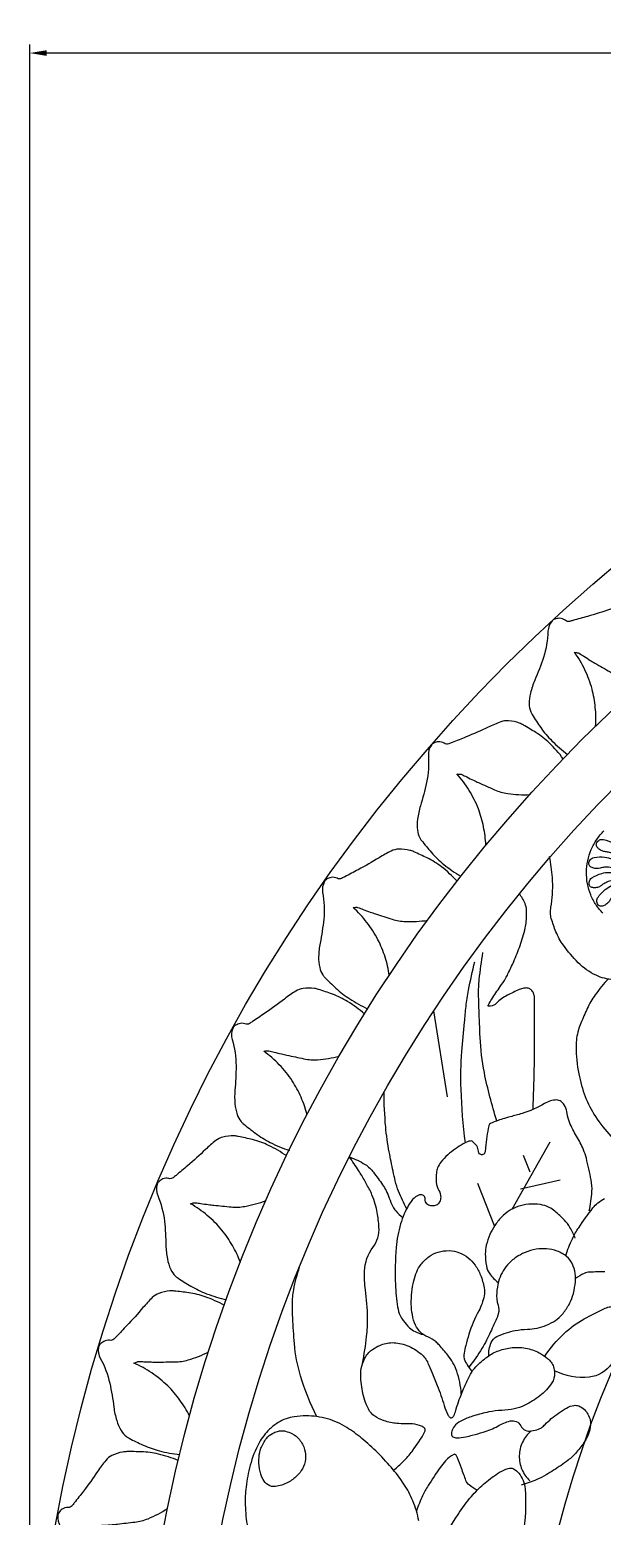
# Model space of a CAD drawing. Header units: millimetres. Extents: x 96 to 279, y 61 to 183.
# Drawn here: x 159.42 to 163.6, y 168.86 to 179.74 of the extents above; entities that cross this region are included whole.
import ezdxf

# ---------------------------------------------------------------- set-up
doc = ezdxf.new("R2010")
doc.units = ezdxf.units.MM
doc.layers.add('DIMENSIONS', color=4, linetype='Continuous')
doc.layers.add('PART', color=7, linetype='Continuous')
doc.styles.get("Standard").update_dxf_attribs({"font": 'arial.ttf'})
doc.dimstyles.new('BALMER1', dxfattribs={"dimscale": 0, "dimtxt": 0.09375, "dimasz": 0.125, "dimexe": 0.0625, "dimexo": 0.125, "dimgap": 0.0625, "dimtad": 1, "dimdec": 4, "dimlfac": -1, "dimzin": 3, "dimdsep": 46, "dimlunit": 4, "dimtxsty": 'Standard', "dimcen": 0.0625, "dimdle": 0.0625, "dimclrd": 256, "dimclre": 256, "dimclrt": 256, "dimadec": 0, "dimazin": 0, "dimtfac": 0.75, "dimtdec": 4, "dimtix": 1, "dimtmove": 2, "dimatfit": 3, "dimfxl": 1, "dimtolj": 1, "dimtzin": 3, "dimarcsym": 0})

# ---------------------------------------------------------------- blocks, each defined once
blk = doc.blocks.new('*D145')
at = {"layer": 'Defpoints', "color": 0, "transparency": 16777216}
for p in [(159.417, 179.566), (159.417, 166.681), (183.222, 166.681)]:
    blk.add_point(p, dxfattribs=at)
at = {"layer": 'DIMENSIONS', "lineweight": -2, "transparency": 16777216}
for p, q in [((159.417, 166.806), (159.417, 179.628)), ((183.222, 166.806), (183.222, 179.628)), ((183.097, 179.566), (159.542, 179.566))]:
    blk.add_line(p, q, dxfattribs=at)
at = {"layer": 'DIMENSIONS', "transparency": 16777216}
for points in [[(159.542, 179.587), (159.542, 179.545), (159.417, 179.566)], [(183.097, 179.587), (183.097, 179.545), (183.222, 179.566)]]:
    blk.add_solid(points, dxfattribs=at)
at = {"layer": 'DIMENSIONS', "transparency": 16777216, "insert": (171.32, 179.675), "char_height": 0.0938, "attachment_point": 5}
blk.add_mtext('\\A1;D', dxfattribs=at)
blk = doc.blocks.new('BALMERREPEAT240VIC')
at = {"layer": 'PART'}
for p, q in [((-8.85, 5.249), (-8.951, 5.879)), ((-8.378, 4.429), (-8.1, 4.922)), ((-8.247, 4.699), (-8.296, 4.82)), ((-8.507, 4.306), (-8.628, 4.616)), ((-8.317, 4.576), (-8.027, 4.644))]:
    blk.add_line(p, q, dxfattribs=at)
at = {"layer": 'PART', "flags": 128}
for points in [[(-7.64, 6.108, -0.103148), (-7.765, 6.139, -0.083596), (-7.895, 6.231, -0.040092), (-8.004, 6.359, -0.060451), (-8.058, 6.457, -0.024601), (-8.092, 6.554, -0.064279), (-8.098, 6.593, -0.048717), (-8.095, 6.637, 0.02259), (-8.084, 6.731, 0.038025), (-8.084, 6.854, 0.030189), (-8.105, 7.008)], [(-7.715, 6.594, -0.048644), (-7.766, 6.655, -0.053647), (-7.804, 6.727, -0.051195), (-7.828, 6.809, -0.048744), (-7.835, 6.894, -0.049039), (-7.826, 6.977, -0.047648), (-7.8, 7.059, -0.049075), (-7.76, 7.132, -0.047851), (-7.707, 7.196, -0.04754)], [(-7.586, 6.989, 0.047455), (-7.628, 7.02, 0.059029), (-7.667, 7.037, 0.037844), (-7.697, 7.043, -0.050068), (-7.72, 7.049, -0.09493), (-7.746, 7.064, -0.109476), (-7.761, 7.085, -0.225175), (-7.761, 7.107, -0.153546), (-7.739, 7.129, -0.183697), (-7.71, 7.132, -0.06625), (-7.635, 7.103, -0.068741), (-7.592, 7.071, -0.067777), (-7.558, 7.028)], [(-7.613, 6.916, 0.047294), (-7.663, 6.928, 0.059009), (-7.704, 6.929, 0.038242), (-7.734, 6.923, -0.050238), (-7.758, 6.92, -0.094654), (-7.788, 6.924, -0.109244), (-7.81, 6.937, -0.225204), (-7.818, 6.957, -0.153596), (-7.806, 6.986, -0.184041), (-7.78, 7.001, -0.066316), (-7.7, 7.003, -0.068788), (-7.648, 6.989, -0.067835), (-7.6, 6.962)], [(-7.608, 6.839, 0.048017), (-7.657, 6.831, 0.060994), (-7.694, 6.816, 0.038173), (-7.721, 6.8, -0.049101), (-7.741, 6.787, -0.088223), (-7.77, 6.779, -0.102817), (-7.796, 6.782, -0.225893), (-7.812, 6.796, -0.154872), (-7.814, 6.827, -0.193513), (-7.797, 6.851, -0.068078), (-7.723, 6.884, -0.070079), (-7.669, 6.892, -0.069423), (-7.614, 6.885)], [(-7.571, 6.766, 0.055348), (-7.615, 6.743, 0.072413), (-7.643, 6.718, 0.042233), (-7.66, 6.693, -0.05175), (-7.675, 6.672, -0.076417), (-7.699, 6.653, -0.093137), (-7.723, 6.644, -0.226695), (-7.744, 6.65, -0.156465), (-7.759, 6.676, -0.207649), (-7.754, 6.705, -0.070539), (-7.698, 6.766, -0.072057), (-7.651, 6.795, -0.07174), (-7.597, 6.809)], [(-8.225, 5.161, 0.004302), (-8.216, 5.452, 0.005592), (-8.214, 5.675, 0.001223), (-8.214, 5.95, 0.013248), (-8.215, 5.975, 0.08291), (-8.222, 6.008, 0.096647), (-8.238, 6.032, 0.142321), (-8.26, 6.044, 0.106039), (-8.292, 6.045, 0.053321), (-8.326, 6.034, 0.019493), (-8.413, 5.993, 0.077801), (-8.493, 5.934, -0.165358), (-8.535, 5.913, -0.07741), (-8.552, 5.913, -0.400549), (-8.554, 5.916, -0.094731), (-8.552, 5.923, -0.01473), (-8.527, 5.965, -0.018254), (-8.465, 6.056, 0.028471), (-8.426, 6.116, 0.017866), (-8.409, 6.149, 0.006635), (-8.366, 6.24, 0.022885), (-8.32, 6.358, 0.021816), (-8.282, 6.485, 0.043822), (-8.275, 6.531, 0.024533), (-8.273, 6.615, 0.096526), (-8.284, 6.665, 0.060279), (-8.326, 6.735)], [(-8.72, 4.914, -0.021365), (-8.751, 5.305, -0.030434), (-8.745, 5.581, -0.00153), (-8.726, 5.795, -0.002851), (-8.715, 5.91, -0.022584), (-8.697, 6.03, -0.012769), (-8.651, 6.238)], [(-8.49, 5.074, -0.027209), (-8.581, 5.427, -0.038175), (-8.612, 5.685, -0.002577), (-8.62, 5.886, -0.004738), (-8.623, 5.995, -0.029402), (-8.618, 6.109, -0.017102), (-8.591, 6.305)], [(-7.674, 6.114, 0.035479), (-7.771, 5.996, 0.046498), (-7.83, 5.895, 0.01112), (-7.876, 5.788, 0.024577), (-7.894, 5.739, 0.074361), (-7.911, 5.618, 0.045073), (-7.891, 5.418, 0.046394), (-7.844, 5.252, 0.049075), (-7.77, 5.107, 0.048623), (-7.656, 4.962, 0.072315), (-7.558, 4.886, 0.027108), (-7.481, 4.847, 0.04061), (-7.425, 4.828, 0.036942), (-7.363, 4.817, 0.027784), (-7.278, 4.813, 0.060206), (-7.133, 4.832, 0.050491), (-6.97, 4.893, 0.027091), (-6.888, 4.938, 0.011083), (-6.699, 5.063, 0.03541), (-6.603, 5.139, 0.022909), (-6.471, 5.274)], [(-9.148, 4.432, -0.023933), (-9.208, 4.559, -0.042676), (-9.232, 4.635, -0.005025), (-9.248, 4.706, -0.002562), (-9.276, 4.847, -0.027337), (-9.302, 5.031, -0.019995), (-9.314, 5.284)], [(-7.815, 4.416, 0.038914), (-7.795, 4.557, 0.064024), (-7.801, 4.643, 0.01379), (-7.836, 4.801, 0.033878), (-7.857, 4.863, 0.041591), (-7.907, 4.962, -0.040156), (-7.959, 5.064, -0.063173), (-7.975, 5.127, 0.074796), (-7.991, 5.18, 0.121218), (-8.021, 5.216, 0.170457), (-8.053, 5.227, 0.131766), (-8.141, 5.201, -0.065596), (-8.306, 5.128, -0.004667), (-8.392, 5.104, 0.007295), (-8.447, 5.088, 0.028782), (-8.536, 5.055, 0.180656), (-8.547, 5.044, 0.063311), (-8.549, 5.037, 0.006151), (-8.563, 4.961, 0.032148), (-8.572, 4.877, -0.070638), (-8.579, 4.839, -0.25246), (-8.591, 4.827, -0.194274), (-8.612, 4.83, -0.285822), (-8.625, 4.853, 0.177222), (-8.637, 4.891, 0.047849), (-8.665, 4.921, 0.157624), (-8.677, 4.927, 0.110829), (-8.694, 4.925, 0.040517), (-8.736, 4.906, 0.029561), (-8.792, 4.87, 0.02712), (-8.849, 4.825, 0.045829), (-8.898, 4.772, 0.0677), (-8.923, 4.73, 0.074952), (-8.931, 4.695, 0.039446), (-8.932, 4.626, 0.121178), (-8.913, 4.565, -0.150929), (-8.9, 4.515, -0.09992), (-8.908, 4.482, -0.126545), (-8.926, 4.461, -0.115475), (-8.94, 4.455, -0.055), (-8.972, 4.453, -0.419259), (-9.013, 4.5, 0.530776), (-9.054, 4.533, 0.112158), (-9.093, 4.51, 0.07453), (-9.135, 4.457, 0.030434), (-9.167, 4.393, 0.028718), (-9.193, 4.321, 0.049992), (-9.225, 4.148, 0.032502), (-9.231, 3.878, 0.026613), (-9.215, 3.713, 0.067521), (-9.196, 3.65, 0.060672), (-9.174, 3.614, 0.036451), (-9.127, 3.561, 0.074707), (-9.087, 3.533, 0.055317), (-9.026, 3.511)], [(-9.472, 3.3, 0.021763), (-9.441, 3.498, 0.031821), (-9.434, 3.635, 0.029473), (-9.45, 3.838, -0.04349), (-9.456, 3.976, -0.152828), (-9.395, 4.149, 0.182012), (-9.351, 4.298, 0.022543), (-9.363, 4.403, 0.037582), (-9.378, 4.465, 0.006857), (-9.402, 4.534, 0.027186), (-9.409, 4.551, 0.012038), (-9.413, 4.559, 0.001263), (-9.455, 4.636, 0.01724), (-9.5, 4.711, 0.012594), (-9.567, 4.81)], [(-9.567, 4.81, -0.057485), (-9.452, 4.755, -0.088806), (-9.391, 4.698, -0.013532), (-9.325, 4.607, -0.03058), (-9.299, 4.564, -0.037242), (-9.276, 4.509, 0.033162), (-9.25, 4.448, 0.069189), (-9.228, 4.415, 0.039463), (-9.176, 4.367)], [(-7.917, 4.216, 0.04324), (-7.956, 4.295, 0.056624), (-7.996, 4.348, 0.026992), (-8.067, 4.414, 0.054132), (-8.107, 4.441, 0.081111), (-8.172, 4.462, 0.06437), (-8.257, 4.464, 0.055992), (-8.337, 4.447, 0.065693), (-8.399, 4.416, 0.051649), (-8.456, 4.369, 0.048536), (-8.505, 4.308, 0.044689), (-8.541, 4.242, 0.040535), (-8.567, 4.164, 0.062446), (-8.574, 4.101, 0.044125), (-8.566, 4.013, 0.110762), (-8.542, 3.956, 0.076282), (-8.48, 3.893)], [(-7.987, 4.088, -0.028835), (-7.938, 4.212, -0.041638), (-7.892, 4.293, -0.016311), (-7.788, 4.437, -0.056245), (-7.752, 4.474, -0.043955), (-7.704, 4.506, -0.044697)], [(-7.7, 3.969, -0.007156), (-7.754, 3.969, 0.00643), (-7.814, 3.968, 0.102546), (-7.851, 3.959, 0.052225), (-7.916, 3.921)], [(-8.549, 3.356, -0.111567), (-8.531, 3.452, -0.182354), (-8.489, 3.497, -0.032203), (-8.419, 3.525, -0.037138), (-8.355, 3.541, -0.036432), (-8.267, 3.55, 0.045391), (-8.196, 3.558, 0.048422), (-8.126, 3.58, 0.047828), (-8.061, 3.615, 0.066521), (-8.013, 3.658, 0.051287), (-7.965, 3.727, 0.051291), (-7.937, 3.791, 0.0405), (-7.918, 3.876, 0.067424), (-7.918, 3.959, 0.078309), (-7.938, 4.027, 0.106564), (-7.98, 4.082, 0.09215), (-8.049, 4.122, 0.063877), (-8.126, 4.138, 0.065813), (-8.203, 4.135, 0.05021), (-8.284, 4.111, 0.056735), (-8.35, 4.076, 0.056739), (-8.413, 4.02, 0.068889), (-8.452, 3.963, 0.051178), (-8.477, 3.899, 0.041744), (-8.491, 3.816, 0.103168), (-8.481, 3.727, -0.146784), (-8.479, 3.663, -0.035223), (-8.486, 3.641, -0.006757), (-8.536, 3.53, -0.030019), (-8.599, 3.41, -0.024752), (-8.691, 3.275)], [(-8.75, 3.078, 0.067829), (-8.783, 3.244, 0.086573), (-8.848, 3.36, 0.010555), (-8.91, 3.433, 0.029241), (-8.934, 3.457, 0.093601), (-8.995, 3.494, -0.107894), (-9.047, 3.528, -0.086668), (-9.083, 3.579, -0.066724), (-9.107, 3.657, -0.036458), (-9.115, 3.734, -0.032355), (-9.111, 3.821, -0.033077), (-9.097, 3.903, -0.037877), (-9.075, 3.971, -0.07525), (-9.043, 4.025, -0.058548), (-8.985, 4.081, -0.088644), (-8.919, 4.114, -0.081585), (-8.839, 4.125, -0.080871), (-8.763, 4.11, -0.086367), (-8.7, 4.073, -0.064164), (-8.648, 4.018, -0.058813), (-8.609, 3.946, -0.052367), (-8.583, 3.853, -0.087479), (-8.583, 3.795, -0.080445), (-8.622, 3.684, 0.051146), (-8.694, 3.513, 0.010972), (-8.717, 3.431, 0.016524), (-8.729, 3.376, 0.149064), (-8.723, 3.321, 0.084101), (-8.67, 3.24)], [(-9.805, 2.909, -0.040223), (-9.924, 3.21, -0.054262), (-9.969, 3.445, -0.006684), (-9.981, 3.632, -0.012183), (-9.984, 3.734, -0.04861), (-9.974, 3.839, -0.029697), (-9.931, 4.006)], [(-8.14, 3.354, -0.05316), (-7.999, 3.519, -0.063725), (-7.852, 3.626, -0.017549), (-7.699, 3.704, -0.074433), (-7.66, 3.715, -0.063671), (-7.611, 3.715, -0.076945), (-7.571, 3.704, -0.098975), (-7.532, 3.676, -0.103402), (-7.508, 3.637, -0.072232), (-7.498, 3.584, -0.103603), (-7.504, 3.548, -0.021344), (-7.514, 3.524, -0.007456), (-7.547, 3.458, -0.023224), (-7.577, 3.407, -0.01038), (-7.651, 3.297, -0.212638), (-7.815, 3.199, -0.154649), (-8.068, 3.247)], [(-9.245, 2.52, 0.034792), (-9.172, 2.584, 0.034958), (-9.109, 2.657, 0.03418), (-9.015, 2.801, 0.289447), (-9.017, 2.823, 0.14638), (-9.04, 2.841, 0.063201), (-9.105, 2.857, 0.040701), (-9.159, 2.859, -0.036142), (-9.22, 2.861, -0.054847), (-9.313, 2.88, -0.068687), (-9.382, 2.914, -0.131297), (-9.428, 2.967, -0.066993), (-9.472, 3.096, -0.046815), (-9.484, 3.229, -0.090363), (-9.472, 3.298, -0.041439), (-9.45, 3.346, -0.053905), (-9.426, 3.379, -0.062375), (-9.398, 3.402, -0.037266), (-9.345, 3.432, -0.110781), (-9.255, 3.452, -0.092553), (-9.147, 3.431, -0.078524), (-9.043, 3.369, -0.11568), (-8.993, 3.303, -0.007148), (-8.964, 3.237, -0.004886), (-8.925, 3.139, -0.02044), (-8.875, 2.993, 0.043289), (-8.848, 2.925, 0.099334), (-8.833, 2.906, 0.220987), (-8.822, 2.903, 0.166467), (-8.812, 2.908, 0.080709), (-8.8, 2.926, 0.045361), (-8.786, 2.967, -0.027039), (-8.764, 3.037, -0.014424), (-8.721, 3.141, -0.018056), (-8.682, 3.222, -0.071218), (-8.643, 3.276, -0.042001), (-8.559, 3.349, -0.070369), (-8.476, 3.393, -0.06437), (-8.377, 3.416, -0.075474), (-8.266, 3.409, -0.08155), (-8.17, 3.372, -0.03897), (-8.12, 3.337, -0.06044), (-8.093, 3.309, -0.08504), (-8.076, 3.275, -0.067413), (-8.068, 3.229, -0.152634), (-8.088, 3.157, -0.087778), (-8.175, 3.063, -0.042244), (-8.286, 2.994, -0.068454), (-8.363, 2.967, -0.042068), (-8.453, 2.956, 0.039448), (-8.549, 2.945, 0.025799), (-8.658, 2.917, 0.033451), (-8.739, 2.886, 0.083369), (-8.792, 2.85, 0.118154), (-8.817, 2.812, 0.117455), (-8.821, 2.778, 0.232564), (-8.811, 2.764, 0.131628), (-8.783, 2.756, 0.056005), (-8.716, 2.763, 0.010102), (-8.669, 2.775, 0.005837), (-8.589, 2.797, 0.058327), (-8.483, 2.842, -0.068635), (-8.392, 2.879, -0.345289), (-8.315, 2.844, 0.328203), (-8.236, 2.806, 0.035172), (-8.186, 2.819, 0.07519), (-8.164, 2.83, 0.047021), (-8.137, 2.854, -0.028672), (-8.092, 2.896, -0.04213), (-7.982, 2.974, -0.097911), (-7.926, 2.993, -0.131156), (-7.891, 2.989, -0.093737), (-7.849, 2.962, -0.080783), (-7.824, 2.928, -0.076829), (-7.809, 2.887, -0.105402), (-7.811, 2.815, -0.08371), (-7.846, 2.732, -0.037228), (-7.908, 2.65, -0.045158), (-7.969, 2.592, -0.020133), (-8.021, 2.554, -0.010143), (-8.13, 2.484, -0.039879), (-8.198, 2.45, -0.025132), (-8.311, 2.409)], [(-9.06, 2.148, 0.047283), (-9.103, 2.294, 0.05164), (-9.169, 2.418, 0.026342), (-9.247, 2.522, 0.020596), (-9.36, 2.646, 0.026336), (-9.476, 2.752, 0.030636), (-9.587, 2.832, 0.071339), (-9.727, 2.895, 0.070295), (-9.883, 2.916, 0.035231), (-9.97, 2.91, 0.049684), (-10.03, 2.895, 0.057052), (-10.088, 2.867, 0.045361), (-10.151, 2.818, 0.082602), (-10.227, 2.719, 0.058293), (-10.292, 2.555, 0.032935), (-10.322, 2.396, 0.040936), (-10.328, 2.265, 0.031183), (-10.312, 2.102, 0.038805)], [(-8.24, 2.806, 0.105545), (-8.302, 2.725, 0.105545), (-8.326, 2.625, 0.105703), (-8.307, 2.525, 0.105703), (-8.249, 2.441)], [(-8.631, 2.373, -0.069727), (-8.693, 2.411, -0.127738), (-8.716, 2.444, -0.006672), (-8.731, 2.486, 0.005811), (-8.749, 2.535, 0.005633), (-8.778, 2.609, 0.020901), (-8.787, 2.628, 0.416678), (-8.804, 2.634, 0.084617), (-8.864, 2.588, 0.03656), (-8.904, 2.539, 0.014523), (-8.992, 2.406, 0.028238), (-9.032, 2.332, 0.020286), (-9.078, 2.223)], [(-8.969, 0.772, -0.037021), (-9.054, 1.001, -0.050249), (-9.086, 1.178, -0.005129), (-9.098, 1.35, -0.023771), (-9.099, 1.388, -0.028375), (-9.09, 1.487, -0.02493), (-9.068, 1.597, -0.040638), (-9.02, 1.735, -0.021193), (-8.898, 1.986, -0.02111), (-8.773, 2.196, -0.031606), (-8.676, 2.327, -0.036438), (-8.588, 2.416, -0.03495), (-8.484, 2.495, -0.044056), (-8.423, 2.527, -0.086967), (-8.389, 2.535, -0.159101), (-8.367, 2.529, -0.070708), (-8.33, 2.497, -0.161681), (-8.283, 2.382, -0.058787), (-8.298, 2.049, -0.011538), (-8.331, 1.869, -0.009167), (-8.383, 1.645, -0.034111), (-8.434, 1.487, -0.021942), (-8.541, 1.251)]]:
    blk.add_lwpolyline(points, format="xyb", dxfattribs=at)
blk.add_lwpolyline([(-10.129, 2.788, -0.05037), (-10.092, 2.803, -0.065778), (-10.062, 2.808, -0.074162), (-10.033, 2.804, -0.043449), (-9.987, 2.787, -0.113941), (-9.932, 2.743, -0.096627), (-9.894, 2.67, -0.100668), (-9.888, 2.6, -0.094402), (-9.91, 2.53, -0.080792), (-9.95, 2.478, -0.063978), (-10.016, 2.429, -0.094185), (-10.108, 2.4, -0.169246), (-10.161, 2.411, -0.135392), (-10.198, 2.45, -0.084445), (-10.224, 2.53, -0.055185), (-10.227, 2.615, -0.072987), (-10.213, 2.679, -0.074329), (-10.173, 2.751, -0.106433)], format="xyb", close=True, dxfattribs=at)
blk = doc.blocks.new('BALMERREPEAT240VIB')
at = {"layer": 'PART', "flags": 128}
for points in [[(-11.031, 1.425, 0.041693), (-11.181, 1.457, 0.051437), (-11.305, 1.46, 0.011081), (-11.412, 1.45, 0.039226), (-11.442, 1.444, 0.072949), (-11.517, 1.41, 0.105042), (-11.558, 1.37, 0.023034), (-11.609, 1.283, -0.013301), (-11.696, 1.13, -0.002833), (-11.754, 1.036, -0.011962), (-11.768, 1.014, -0.229711), (-11.797, 0.998, 0.168095), (-11.837, 0.981, 0.084296), (-11.859, 0.953, 0.130082), (-11.864, 0.931, 0.177106), (-11.835, 0.855, -0.071302), (-11.729, 0.691, -0.023904), (-11.663, 0.526, 0.042981), (-11.622, 0.436, 0.06288), (-11.575, 0.371, 0.087222), (-11.528, 0.336, 0.051635), (-11.506, 0.328, 0.01104), (-11.396, 0.301, 0.042881), (-11.27, 0.285, 0.036179), (-11.119, 0.289)], [(-11.588, 0.873, -0.024053), (-11.565, 0.888, -0.080565), (-11.557, 0.891, -0.015855), (-11.518, 0.898, 0.011104), (-11.463, 0.908, 0.006339), (-11.424, 0.916, 0.001921), (-11.299, 0.944, 0.068965), (-11.205, 0.979, 0.043033), (-11.072, 1.068)], [(-11.108, 0.58, 0.04113), (-11.202, 0.679, 0.04113), (-11.311, 0.762, 0.045074), (-11.445, 0.83, 0.045074), (-11.588, 0.873)]]:
    blk.add_lwpolyline(points, format="xyb", dxfattribs=at)

msp = doc.modelspace()

# ---------------------------------------------------------------- linework, layer by layer
for radius in [11.90239, 11.12313, 10.70843, 8.30598]:
    msp.add_circle((171.31971, 166.68139), radius)

# ---------------------------------------------------------------- block references
msp.add_blockref('BALMERREPEAT240VIC', (171.31971, 166.68139))
for rotation in [317.2881355932203, 323.3898305084745, 329.4915254237287, 335.5932203389829, 341.6949152542372, 347.7966101694914, 353.8983050847456]:
    msp.add_blockref('BALMERREPEAT240VIB', (171.31971, 166.68139), dxfattribs=dict(rotation=rotation))

# ---------------------------------------------------------------- dimensions: what is measured, and where the dimension line sits
at = {"layer": 'DIMENSIONS'}
dim = msp.add_linear_dim(base=(159.41733, 179.56567), p1=(183.2221, 166.68139), p2=(159.41733, 166.68139), text='D', dimstyle='BALMER1', override={"dimscale": 1}, dxfattribs=at)
dim.commit()
dim.dimension.update_dxf_attribs({"geometry": '*D145', "text_midpoint": (171.31971, 179.67505)})

doc.saveas('drawing.dxf')
